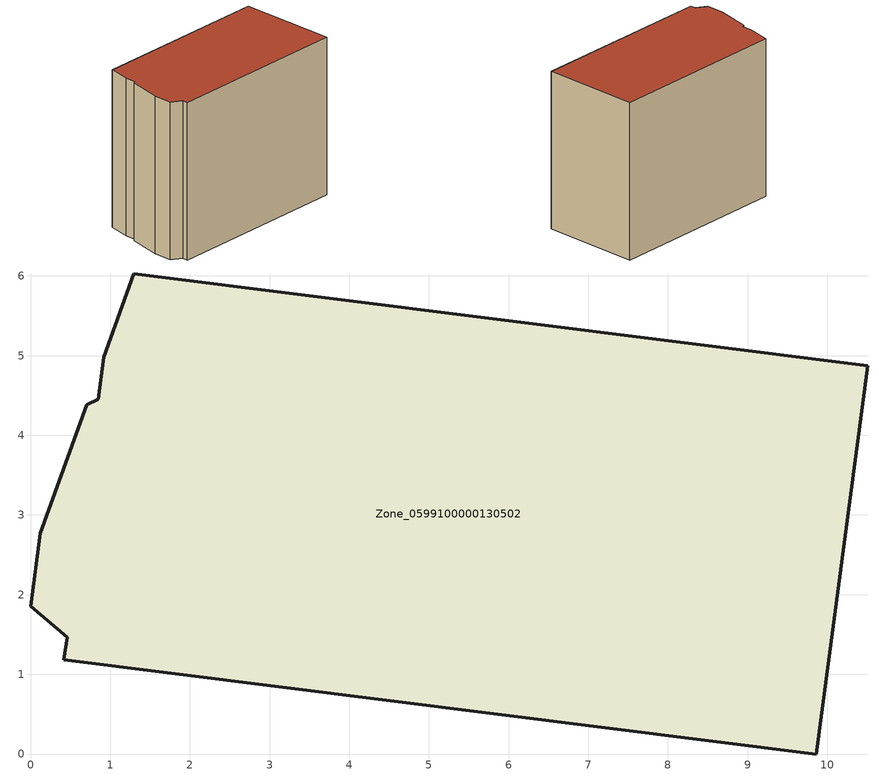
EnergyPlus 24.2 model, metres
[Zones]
Zone_0599100000130502
 floor ground (C_G): 0.92,4.98 1.3,6.03 10.51,4.88 9.86,0 0.42,1.19 0.46,1.46 0,1.85 0.12,2.77 0.7,4.38 0.85,4.45 z2.68
 wall outside (C_F): 0.12,2.77 0,1.85 0.46,1.46 0.42,1.19 9.86,0 10.51,4.88 1.3,6.03 0.92,4.98 0.85,4.45 0.7,4.38 0.12,2.77 z2.68:10.7
 roof outside (C_R): 1.3,6.03 0.92,4.98 0.85,4.45 0.7,4.38 0.12,2.77 0,1.85 0.46,1.46 0.42,1.19 9.86,0 10.51,4.88 z10.7
[BUILDING]
Pand.0599100000130502: North Axis=0; Terrain=City; Loads Convergence Tolerance Value=0.04; Temperature Convergence Tolerance Value=0.4; Solar Distribution=FullExterior; Maximum Number of Warmup Days=25; Minimum Number of Warmup Days=1
[Site:Location]
Rotterdam.The.Hague.AP_ZH_NLD Design_Conditions: Latitude=51.96; Longitude=4.45; Time Zone=1; Elevation=-4.5
[SITE:GROUNDTEMPERATURE:BUILDINGSURFACE]
18, 18, 18, 18, 18, 18, 18, 18, 18, 18, 18, 18
[MATERIAL] Thermal Absorptance=0.9; Solar Absorptance=0.7; Visible Absorptance=0.7
Name | Roughness | Thickness | Conductivity | Density | Specific Heat
G.TI.1946 | MediumSmooth | 0.15 | 1 | 540 | 1210
F.TI.1946 | Rough | 0.3 | 0.857143 | 1920 | 840
R.TI.1946 | MediumRough | 0.2 | 0.1 | 1500 | 1000
[CONSTRUCTION]
C_G: G.TI.1946
C_F: F.TI.1946
C_R: R.TI.1946
[ZONE]
Zone_0599100000130502: Type=1; Multiplier=1; Ceiling Height=Autocalculate; Volume=Autocalculate; Floor Area=autocalculate; Part of Total Floor Area=Yes
[ZONEINFILTRATION:DESIGNFLOWRATE]
Infil_Zone_0599100000130502: Zone or ZoneList or Space or SpaceList=Zone_0599100000130502; Schedule=AlwaysOn; Design Flow Rate Calculation Method=Flow/Area; Flow Rate per Floor Area=0.003; Constant Term Coefficient=1; Temperature Term Coefficient=0; Velocity Term Coefficient=0; Velocity Squared Term Coefficient=0
[HVACTEMPLATE:ZONE:IDEALLOADSAIRSYSTEM]
Zone_0599100000130502: Maximum Heating Supply Air Temperature=50; Minimum Cooling Supply Air Temperature=13; Maximum Heating Supply Air Humidity Ratio=0.0156; Minimum Cooling Supply Air Humidity Ratio=0.0077; Heating Limit=NoLimit; Cooling Limit=NoLimit; Dehumidification Control Type=ConstantSensibleHeatRatio; Cooling Sensible Heat Ratio=0.7; Dehumidification Setpoint=60; Humidification Control Type=None; Humidification Setpoint=30; Outdoor Air Method=None; Outdoor Air Flow Rate per Person=0.00944; Outdoor Air Flow Rate per Zone Floor Area=0; Outdoor Air Flow Rate per Zone=0; Demand Controlled Ventilation Type=None; Outdoor Air Economizer Type=NoEconomizer; Heat Recovery Type=None; Sensible Heat Recovery Effectiveness=0.7; Latent Heat Recovery Effectiveness=0.65
[ZONECONTROL:THERMOSTAT]
ThermostatControl_Zone_0599100000130502: Zone or ZoneList=Zone_0599100000130502; Control Type Schedule=DualSetpointControlType; Control 1=Thermostat_Zone_0599100000130502; Temperature Difference Between Cutout And Setpoint=0
[THERMOSTATSETPOINT:DUALSETPOINT]
Thermostat_Zone_0599100000130502: Heating Setpoint Temperature Schedule=HeatingSetpoint_Zone_0599100000130502; Cooling Setpoint Temperature Schedule=CoolingSetpoint_Zone_0599100000130502
[SCHEDULE:COMPACT]
HeatingSetpoint_Zone_0599100000130502: Through: 12/31, For: AllDays, Until: 24:00, 21
CoolingSetpoint_Zone_0599100000130502: Through: 12/31, For: AllDays, Until: 24:00, 24
DualSetpointControlType: Through: 12/31, For: AllDays, Until: 24:00, 4
AlwaysOn: Through: 12/31, For: AllDays, Until: 24:00, 1
